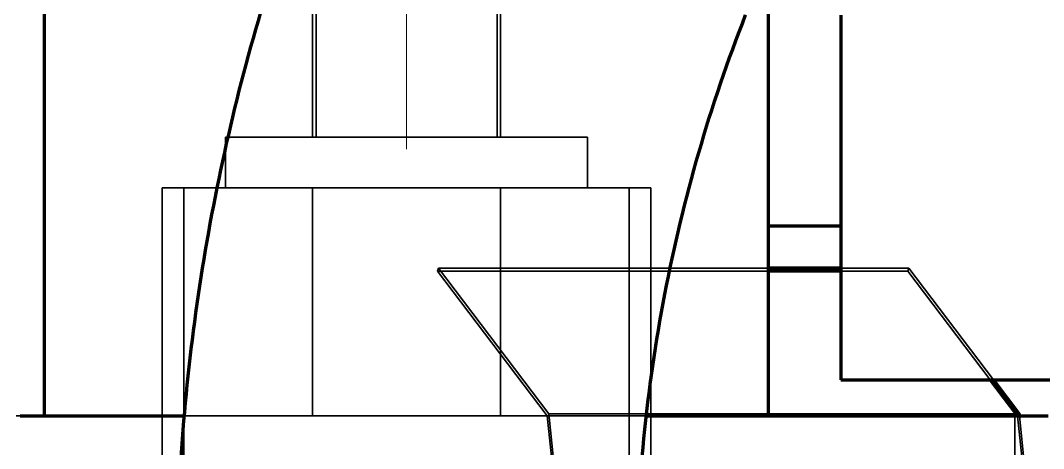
# Model space of a CAD drawing. Header units: millimetres. Extents: x 0 to 2382, y 0 to 420.
# Drawn here: x 287.28 to 292.93, y 314.76 to 317.12 of the extents above; entities that cross this region are included whole.
import ezdxf

# ---------------------------------------------------------------- set-up
doc = ezdxf.new("R2010")
doc.units = ezdxf.units.MM
doc.linetypes.add('IRAM-E-TRAZOS', pattern=[5, 4, -1])
doc.linetypes.add('IRAM-F-TRAZO-PUNTO', pattern=[20, 15, -2, 1, -2])
for name, color, linetype, lineweight in [('01-VISIBLE', 7, 'CONTINUOUS', 70), ('02-OCULTA', 4, 'IRAM-E-TRAZOS', 35), ('03-EJE', 1, 'IRAM-F-TRAZO-PUNTO', 18), ('08-FINA', 5, 'CONTINUOUS', 18)]:
    doc.layers.add(name, color=color, linetype=linetype, lineweight=lineweight)

msp = doc.modelspace()

# ---------------------------------------------------------------- linework, layer by layer
at = {"layer": '01-VISIBLE'}
for p, q in [((287.4125, 314.9382), (287.4125, 317.6668)), ((291.4125, 314.9382), (291.4125, 317.4567)), ((291.4125, 315.9882), (291.8125, 315.9882)), ((291.8125, 315.7549), (291.4125, 315.7549)), ((291.8125, 315.7382), (291.4125, 315.7382)), ((291.8125, 315.1382), (293.2125, 315.1382)), ((292.788, 314.9382), (292.6366, 315.1382)), ((292.6548, 315.1382), (292.797, 314.9504)), ((292.797, 314.9504), (292.7983, 314.9382))]:
    msp.add_line(p, q, dxfattribs=at)
for points in [[(288.1675, 314.7116), (288.1709, 314.7615), (288.1745, 314.8114), (288.1784, 314.8612), (288.1825, 314.9111), (288.1869, 314.9609), (288.1914, 315.0107), (288.1962, 315.0605), (288.2011, 315.1102), (288.2063, 315.16), (288.2118, 315.2097), (288.2174, 315.2594), (288.2233, 315.309), (288.2294, 315.3587), (288.2357, 315.4083), (288.2422, 315.4579), (288.249, 315.5074), (288.2559, 315.5569), (288.2631, 315.6064), (288.2705, 315.6559), (288.2781, 315.7053), (288.286, 315.7547), (288.294, 315.8041), (288.3023, 315.8534), (288.3108, 315.9026), (288.3196, 315.9519), (288.3285, 316.0011), (288.3376, 316.0503), (288.347, 316.0994), (288.3566, 316.1485), (288.3664, 316.1975), (288.3765, 316.2465), (288.3867, 316.2954), (288.3972, 316.3443), (288.4078, 316.3932), (288.4187, 316.442), (288.4299, 316.4908), (288.4412, 316.5395), (288.4527, 316.5881), (288.4645, 316.6367), (288.4765, 316.6853), (288.4887, 316.7338), (288.5011, 316.7822), (288.5137, 316.8306), (288.5265, 316.8789), (288.5396, 316.9272), (288.5528, 316.9754), (288.5663, 317.0236), (288.58, 317.0717), (288.5939, 317.1197), (288.608, 317.1677)], [(290.715, 314.7146), (290.7195, 314.7646), (290.7242, 314.8146), (290.7293, 314.8646), (290.7346, 314.9145), (290.7402, 314.9645), (290.7462, 315.0143), (290.7523, 315.0642), (290.7588, 315.114), (290.7656, 315.1638), (290.7727, 315.2135), (290.78, 315.2632), (290.7876, 315.3128), (290.7956, 315.3624), (290.8038, 315.412), (290.8122, 315.4615), (290.821, 315.511), (290.8301, 315.5604), (290.8394, 315.6097), (290.849, 315.659), (290.8589, 315.7083), (290.8691, 315.7575), (290.8796, 315.8066), (290.8903, 315.8557), (290.9014, 315.9047), (290.9127, 315.9536), (290.9243, 316.0025), (290.9362, 316.0513), (290.9483, 316.1), (290.9608, 316.1487), (290.9735, 316.1973), (290.9865, 316.2458), (290.9998, 316.2942), (291.0133, 316.3426), (291.0272, 316.3909), (291.0413, 316.4391), (291.0557, 316.4872), (291.0703, 316.5353), (291.0853, 316.5832), (291.1005, 316.6311), (291.116, 316.6789), (291.1318, 316.7266), (291.1478, 316.7742), (291.1641, 316.8217), (291.1807, 316.8691), (291.1976, 316.9164), (291.2147, 316.9636), (291.2321, 317.0107), (291.2498, 317.0578), (291.2678, 317.1047), (291.286, 317.1515)], [(291.8125, 317.1508), (291.8125, 317.1005), (291.8125, 317.0502), (291.8125, 316.9999), (291.8125, 316.9496), (291.8125, 316.8992), (291.8125, 316.8489), (291.8125, 316.7986), (291.8125, 316.7483), (291.8125, 316.698), (291.8125, 316.6477), (291.8125, 316.5973), (291.8125, 316.547), (291.8125, 316.4967), (291.8125, 316.4464), (291.8125, 316.3961), (291.8125, 316.3458), (291.8125, 316.2955), (291.8125, 316.2451), (291.8125, 316.1948), (291.8125, 316.1445), (291.8125, 316.0942), (291.8125, 316.0439), (291.8125, 315.9936), (291.8125, 315.9433), (291.8125, 315.8929), (291.8125, 315.8426), (291.8125, 315.7923), (291.8125, 315.742), (291.8125, 315.6917), (291.8125, 315.6414), (291.8125, 315.5911), (291.8125, 315.5407), (291.8125, 315.4904), (291.8125, 315.4401), (291.8125, 315.3898), (291.8125, 315.3395), (291.8125, 315.2892), (291.8125, 315.2389), (291.8125, 315.1885), (291.8125, 315.1382)], [(287.2779, 314.9382), (287.3283, 314.9382), (287.3787, 314.9382), (287.4291, 314.9382), (287.4795, 314.9382), (287.5298, 314.9382), (287.5802, 314.9382), (287.6306, 314.9382), (287.681, 314.9382), (287.7314, 314.9382), (287.7818, 314.9382), (287.8322, 314.9382), (287.8825, 314.9382), (287.9329, 314.9382), (287.9833, 314.9382), (288.0337, 314.9382), (288.0841, 314.9382), (288.1345, 314.9382), (288.1849, 314.9382)], [(290.7372, 314.9382), (290.7877, 314.9382), (290.8382, 314.9382), (290.8886, 314.9382), (290.9391, 314.9382), (290.9895, 314.9382), (291.04, 314.9382), (291.0904, 314.9382), (291.1409, 314.9382), (291.1913, 314.9382), (291.2418, 314.9382), (291.2922, 314.9382), (291.3427, 314.9382), (291.3931, 314.9382), (291.4436, 314.9382), (291.494, 314.9382), (291.5445, 314.9382), (291.5949, 314.9382), (291.6454, 314.9382), (291.6958, 314.9382), (291.7463, 314.9382), (291.7967, 314.9382), (291.8472, 314.9382), (291.8976, 314.9382), (291.9481, 314.9382), (291.9985, 314.9382), (292.049, 314.9382), (292.0994, 314.9382), (292.1499, 314.9382), (292.2003, 314.9382), (292.2508, 314.9382), (292.3012, 314.9382), (292.3517, 314.9382), (292.4021, 314.9382), (292.4526, 314.9382), (292.503, 314.9382), (292.5535, 314.9382), (292.6039, 314.9382), (292.6544, 314.9382), (292.7048, 314.9382), (292.7553, 314.9382), (292.8057, 314.9382), (292.8562, 314.9382), (292.9066, 314.9382), (292.9571, 314.9382)]]:
    msp.add_lwpolyline(points, dxfattribs=at)
at = {"layer": '02-OCULTA'}
for p, q in [((288.9125, 316.4769), (288.9125, 320.0769)), ((289.9125, 316.4769), (289.9125, 320.0769)), ((288.8925, 316.4769), (288.8925, 319.9382)), ((289.9325, 316.4769), (289.9325, 319.9382)), ((287.4125, 314.9382), (287.4125, 317.9382)), ((291.4125, 314.9382), (291.4125, 317.9382)), ((288.4125, 316.1969), (288.4125, 316.4769)), ((290.4125, 316.1969), (290.4125, 316.4769)), ((288.0625, 312.6969), (288.0625, 316.1969)), ((288.1825, 312.6969), (288.1825, 316.1969)), ((288.8925, 314.9382), (288.8925, 316.1969)), ((289.9325, 314.9382), (289.9325, 316.1969)), ((290.6425, 312.6969), (290.6425, 316.1969)), ((290.7625, 312.6969), (290.7625, 316.1969)), ((289.5843, 315.7382), (289.5898, 315.7549)), ((291.4125, 315.7382), (289.5843, 315.7382)), ((290.19, 314.9382), (289.5843, 315.7382)), ((291.4125, 315.7549), (289.5898, 315.7549)), ((289.5898, 315.7549), (290.1989, 314.9504)), ((292.1879, 315.7549), (291.8125, 315.7549)), ((292.1824, 315.7382), (291.8125, 315.7382)), ((292.1824, 315.7382), (292.1879, 315.7549)), ((292.6366, 315.1382), (292.1824, 315.7382)), ((292.1879, 315.7549), (292.6548, 315.1382)), ((290.9125, 314.9382), (287.9125, 314.9382)), ((290.9125, 314.9382), (287.9125, 314.9382)), ((292.788, 314.9382), (290.19, 314.9382)), ((290.315, 313.7382), (290.19, 314.9382)), ((292.797, 314.9504), (290.1989, 314.9504)), ((290.1989, 314.9504), (290.325, 313.7403)), ((292.7725, 313.7382), (292.7725, 314.9382)), ((292.913, 313.7382), (292.788, 314.9382)), ((292.7983, 314.9382), (292.923, 313.7403))]:
    msp.add_line(p, q, dxfattribs=at)
for points in [[(288.608, 317.1677), (288.5939, 317.1197), (288.58, 317.0717), (288.5663, 317.0236), (288.5528, 316.9754), (288.5396, 316.9272), (288.5265, 316.8789), (288.5137, 316.8306), (288.5011, 316.7822), (288.4887, 316.7338), (288.4765, 316.6853), (288.4645, 316.6367), (288.4527, 316.5881), (288.4412, 316.5395), (288.4299, 316.4908), (288.4187, 316.442), (288.4078, 316.3932), (288.3972, 316.3443), (288.3867, 316.2954), (288.3765, 316.2465), (288.3664, 316.1975), (288.3566, 316.1485), (288.347, 316.0994), (288.3376, 316.0503), (288.3285, 316.0011), (288.3196, 315.9519), (288.3108, 315.9026), (288.3023, 315.8534), (288.294, 315.8041), (288.286, 315.7547), (288.2781, 315.7053), (288.2705, 315.6559), (288.2631, 315.6064), (288.2559, 315.5569), (288.249, 315.5074), (288.2422, 315.4579), (288.2357, 315.4083), (288.2294, 315.3587), (288.2233, 315.309), (288.2174, 315.2594), (288.2118, 315.2097), (288.2063, 315.16), (288.2011, 315.1102), (288.1962, 315.0605), (288.1914, 315.0107), (288.1869, 314.9609), (288.1825, 314.9111), (288.1784, 314.8612), (288.1745, 314.8114), (288.1709, 314.7615), (288.1675, 314.7116)], [(291.286, 317.1515), (291.2678, 317.1047), (291.2498, 317.0578), (291.2321, 317.0107), (291.2147, 316.9636), (291.1976, 316.9164), (291.1807, 316.8691), (291.1641, 316.8217), (291.1478, 316.7742), (291.1318, 316.7266), (291.116, 316.6789), (291.1005, 316.6311), (291.0853, 316.5832), (291.0703, 316.5353), (291.0557, 316.4872), (291.0413, 316.4391), (291.0272, 316.3909), (291.0133, 316.3426), (290.9998, 316.2942), (290.9865, 316.2458), (290.9735, 316.1973), (290.9608, 316.1487), (290.9483, 316.1), (290.9362, 316.0513), (290.9243, 316.0025), (290.9127, 315.9536), (290.9014, 315.9047), (290.8903, 315.8557), (290.8796, 315.8066), (290.8691, 315.7575), (290.8589, 315.7083), (290.849, 315.659), (290.8394, 315.6097), (290.8301, 315.5604), (290.821, 315.511), (290.8122, 315.4615), (290.8038, 315.412), (290.7956, 315.3624), (290.7876, 315.3128), (290.78, 315.2632), (290.7727, 315.2135), (290.7656, 315.1638), (290.7588, 315.114), (290.7523, 315.0642), (290.7462, 315.0143), (290.7402, 314.9645), (290.7346, 314.9145), (290.7293, 314.8646), (290.7242, 314.8146), (290.7195, 314.7646), (290.715, 314.7146)], [(291.4125, 315.9882), (291.4125, 316.0382), (291.4125, 316.0882), (291.4125, 316.1382), (291.4125, 316.1882), (291.4125, 316.2382), (291.4125, 316.2882), (291.4125, 316.3382), (291.4125, 316.3882), (291.4125, 316.4382), (291.4125, 316.4882), (291.4125, 316.5382), (291.4125, 316.5882), (291.4125, 316.6382), (291.4125, 316.6882), (291.4125, 316.7382), (291.4125, 316.7882), (291.4125, 316.8382), (291.4125, 316.8882), (291.4125, 316.9382), (291.4125, 316.9882), (291.4125, 317.0382), (291.4125, 317.0882), (291.4125, 317.1382)], [(291.4125, 317.1382), (291.4125, 317.0882), (291.4125, 317.0382), (291.4125, 316.9882), (291.4125, 316.9382), (291.4125, 316.8882), (291.4125, 316.8382), (291.4125, 316.7882), (291.4125, 316.7382), (291.4125, 316.6882), (291.4125, 316.6382), (291.4125, 316.5882), (291.4125, 316.5382), (291.4125, 316.4882), (291.4125, 316.4382), (291.4125, 316.3882), (291.4125, 316.3382), (291.4125, 316.2882), (291.4125, 316.2382), (291.4125, 316.1882), (291.4125, 316.1382), (291.4125, 316.0882), (291.4125, 316.0382), (291.4125, 315.9882)], [(291.8125, 315.9882), (291.8125, 316.0382), (291.8125, 316.0882), (291.8125, 316.1382), (291.8125, 316.1882), (291.8125, 316.2382), (291.8125, 316.2882), (291.8125, 316.3382), (291.8125, 316.3882), (291.8125, 316.4382), (291.8125, 316.4882), (291.8125, 316.5382), (291.8125, 316.5882), (291.8125, 316.6382), (291.8125, 316.6882), (291.8125, 316.7382), (291.8125, 316.7882), (291.8125, 316.8382), (291.8125, 316.8882), (291.8125, 316.9382), (291.8125, 316.9882), (291.8125, 317.0382), (291.8125, 317.0882), (291.8125, 317.1382)], [(291.8125, 317.1382), (291.8125, 317.0882), (291.8125, 317.0382), (291.8125, 316.9882), (291.8125, 316.9382), (291.8125, 316.8882), (291.8125, 316.8382), (291.8125, 316.7882), (291.8125, 316.7382), (291.8125, 316.6882), (291.8125, 316.6382), (291.8125, 316.5882), (291.8125, 316.5382), (291.8125, 316.4882), (291.8125, 316.4382), (291.8125, 316.3882), (291.8125, 316.3382), (291.8125, 316.2882), (291.8125, 316.2382), (291.8125, 316.1882), (291.8125, 316.1382), (291.8125, 316.0882), (291.8125, 316.0382), (291.8125, 315.9882)], [(291.8125, 315.1382), (291.8125, 315.1882), (291.8125, 315.2382), (291.8125, 315.2882), (291.8125, 315.3382), (291.8125, 315.3882), (291.8125, 315.4382), (291.8125, 315.4882), (291.8125, 315.5382), (291.8125, 315.5882), (291.8125, 315.6382), (291.8125, 315.6882), (291.8125, 315.7382), (291.8125, 315.7882), (291.8125, 315.8382), (291.8125, 315.8882), (291.8125, 315.9382), (291.8125, 315.9882), (291.8125, 316.0382), (291.8125, 316.0882), (291.8125, 316.1382), (291.8125, 316.1882), (291.8125, 316.2382), (291.8125, 316.2882), (291.8125, 316.3382), (291.8125, 316.3882), (291.8125, 316.4382), (291.8125, 316.4882), (291.8125, 316.5382), (291.8125, 316.5882), (291.8125, 316.6382), (291.8125, 316.6882), (291.8125, 316.7382), (291.8125, 316.7882), (291.8125, 316.8382), (291.8125, 316.8882), (291.8125, 316.9382), (291.8125, 316.9882), (291.8125, 317.0382), (291.8125, 317.0882), (291.8125, 317.1382)], [(289.4125, 316.4769), (289.3625, 316.4769), (289.3125, 316.4769), (289.2625, 316.4769), (289.2125, 316.4769), (289.1625, 316.4769), (289.1125, 316.4769), (289.0625, 316.4769), (289.0125, 316.4769), (288.9625, 316.4769), (288.9125, 316.4769), (288.8625, 316.4769), (288.8125, 316.4769), (288.7625, 316.4769), (288.7125, 316.4769), (288.6625, 316.4769), (288.6125, 316.4769), (288.5625, 316.4769), (288.5125, 316.4769), (288.4625, 316.4769), (288.4125, 316.4769)], [(288.4125, 316.4769), (288.4625, 316.4769), (288.5125, 316.4769), (288.5625, 316.4769), (288.6125, 316.4769), (288.6625, 316.4769), (288.7125, 316.4769), (288.7625, 316.4769), (288.8125, 316.4769), (288.8625, 316.4769), (288.9125, 316.4769), (288.9625, 316.4769), (289.0125, 316.4769), (289.0625, 316.4769), (289.1125, 316.4769), (289.1625, 316.4769), (289.2125, 316.4769), (289.2625, 316.4769), (289.3125, 316.4769), (289.3625, 316.4769), (289.4125, 316.4769), (289.4625, 316.4769), (289.5125, 316.4769), (289.5625, 316.4769), (289.6125, 316.4769), (289.6625, 316.4769), (289.7125, 316.4769), (289.7625, 316.4769), (289.8125, 316.4769), (289.8625, 316.4769), (289.9125, 316.4769), (289.9625, 316.4769), (290.0125, 316.4769), (290.0625, 316.4769), (290.1125, 316.4769), (290.1625, 316.4769), (290.2125, 316.4769), (290.2625, 316.4769), (290.3125, 316.4769), (290.3625, 316.4769), (290.4125, 316.4769)], [(289.4125, 316.4769), (289.3605, 316.4769), (289.3085, 316.4769), (289.2565, 316.4769), (289.2045, 316.4769), (289.1525, 316.4769), (289.1005, 316.4769), (289.0485, 316.4769), (288.9965, 316.4769), (288.9445, 316.4769), (288.8925, 316.4769)], [(288.8925, 316.4769), (288.9445, 316.4769), (288.9965, 316.4769), (289.0485, 316.4769), (289.1005, 316.4769), (289.1525, 316.4769), (289.2045, 316.4769), (289.2565, 316.4769), (289.3085, 316.4769), (289.3605, 316.4769), (289.4125, 316.4769), (289.4645, 316.4769), (289.5165, 316.4769), (289.5685, 316.4769), (289.6205, 316.4769), (289.6725, 316.4769), (289.7245, 316.4769), (289.7765, 316.4769), (289.8285, 316.4769), (289.8805, 316.4769), (289.9325, 316.4769)], [(289.4125, 316.4769), (289.3625, 316.4769), (289.3125, 316.4769), (289.2625, 316.4769), (289.2125, 316.4769), (289.1625, 316.4769), (289.1125, 316.4769), (289.0625, 316.4769), (289.0125, 316.4769), (288.9625, 316.4769), (288.9125, 316.4769)], [(288.9125, 316.4769), (288.9625, 316.4769), (289.0125, 316.4769), (289.0625, 316.4769), (289.1125, 316.4769), (289.1625, 316.4769), (289.2125, 316.4769), (289.2625, 316.4769), (289.3125, 316.4769), (289.3625, 316.4769), (289.4125, 316.4769), (289.4625, 316.4769), (289.5125, 316.4769), (289.5625, 316.4769), (289.6125, 316.4769), (289.6625, 316.4769), (289.7125, 316.4769), (289.7625, 316.4769), (289.8125, 316.4769), (289.8625, 316.4769), (289.9125, 316.4769)], [(289.9325, 316.4769), (289.8805, 316.4769), (289.8285, 316.4769), (289.7765, 316.4769), (289.7245, 316.4769), (289.6725, 316.4769), (289.6205, 316.4769), (289.5685, 316.4769), (289.5165, 316.4769), (289.4645, 316.4769), (289.4125, 316.4769)], [(290.4125, 316.4769), (290.3625, 316.4769), (290.3125, 316.4769), (290.2625, 316.4769), (290.2125, 316.4769), (290.1625, 316.4769), (290.1125, 316.4769), (290.0625, 316.4769), (290.0125, 316.4769), (289.9625, 316.4769), (289.9125, 316.4769), (289.8625, 316.4769), (289.8125, 316.4769), (289.7625, 316.4769), (289.7125, 316.4769), (289.6625, 316.4769), (289.6125, 316.4769), (289.5625, 316.4769), (289.5125, 316.4769), (289.4625, 316.4769), (289.4125, 316.4769)], [(289.9125, 316.4769), (289.8625, 316.4769), (289.8125, 316.4769), (289.7625, 316.4769), (289.7125, 316.4769), (289.6625, 316.4769), (289.6125, 316.4769), (289.5625, 316.4769), (289.5125, 316.4769), (289.4625, 316.4769), (289.4125, 316.4769)], [(289.4125, 316.1969), (289.3625, 316.1969), (289.3125, 316.1969), (289.2625, 316.1969), (289.2125, 316.1969), (289.1625, 316.1969), (289.1125, 316.1969), (289.0625, 316.1969), (289.0125, 316.1969), (288.9625, 316.1969), (288.9125, 316.1969), (288.8625, 316.1969), (288.8125, 316.1969), (288.7625, 316.1969), (288.7125, 316.1969), (288.6625, 316.1969), (288.6125, 316.1969), (288.5625, 316.1969), (288.5125, 316.1969), (288.4625, 316.1969), (288.4125, 316.1969), (288.3625, 316.1969), (288.3125, 316.1969), (288.2625, 316.1969), (288.2125, 316.1969), (288.1625, 316.1969), (288.1125, 316.1969), (288.0625, 316.1969)], [(288.0625, 316.1969), (288.1125, 316.1969), (288.1625, 316.1969), (288.2125, 316.1969), (288.2625, 316.1969), (288.3125, 316.1969), (288.3625, 316.1969), (288.4125, 316.1969), (288.4625, 316.1969), (288.5125, 316.1969), (288.5625, 316.1969), (288.6125, 316.1969), (288.6625, 316.1969), (288.7125, 316.1969), (288.7625, 316.1969), (288.8125, 316.1969), (288.8625, 316.1969), (288.9125, 316.1969), (288.9625, 316.1969), (289.0125, 316.1969), (289.0625, 316.1969), (289.1125, 316.1969), (289.1625, 316.1969), (289.2125, 316.1969), (289.2625, 316.1969), (289.3125, 316.1969), (289.3625, 316.1969), (289.4125, 316.1969), (289.4625, 316.1969), (289.5125, 316.1969), (289.5625, 316.1969), (289.6125, 316.1969), (289.6625, 316.1969), (289.7125, 316.1969), (289.7625, 316.1969), (289.8125, 316.1969), (289.8625, 316.1969), (289.9125, 316.1969), (289.9625, 316.1969), (290.0125, 316.1969), (290.0625, 316.1969), (290.1125, 316.1969), (290.1625, 316.1969), (290.2125, 316.1969), (290.2625, 316.1969), (290.3125, 316.1969), (290.3625, 316.1969), (290.4125, 316.1969), (290.4625, 316.1969), (290.5125, 316.1969), (290.5625, 316.1969), (290.6125, 316.1969), (290.6625, 316.1969), (290.7125, 316.1969), (290.7625, 316.1969)], [(289.4125, 316.1969), (289.3612, 316.1969), (289.31, 316.1969), (289.2587, 316.1969), (289.2075, 316.1969), (289.1562, 316.1969), (289.105, 316.1969), (289.0537, 316.1969), (289.0025, 316.1969), (288.9512, 316.1969), (288.9, 316.1969), (288.8487, 316.1969), (288.7975, 316.1969), (288.7462, 316.1969), (288.695, 316.1969), (288.6437, 316.1969), (288.5925, 316.1969), (288.5412, 316.1969), (288.49, 316.1969), (288.4387, 316.1969), (288.3875, 316.1969), (288.3362, 316.1969), (288.285, 316.1969), (288.2337, 316.1969), (288.1825, 316.1969)], [(288.1825, 316.1969), (288.2327, 316.1969), (288.2829, 316.1969), (288.3331, 316.1969), (288.3833, 316.1969), (288.4335, 316.1969), (288.4837, 316.1969), (288.5339, 316.1969), (288.5841, 316.1969), (288.6343, 316.1969), (288.6845, 316.1969), (288.7347, 316.1969), (288.7849, 316.1969), (288.8352, 316.1969), (288.8854, 316.1969), (288.9356, 316.1969), (288.9858, 316.1969), (289.036, 316.1969), (289.0862, 316.1969), (289.1364, 316.1969), (289.1866, 316.1969), (289.2368, 316.1969), (289.287, 316.1969), (289.3372, 316.1969), (289.3874, 316.1969), (289.4376, 316.1969), (289.4878, 316.1969), (289.538, 316.1969), (289.5882, 316.1969), (289.6384, 316.1969), (289.6886, 316.1969), (289.7388, 316.1969), (289.789, 316.1969), (289.8392, 316.1969), (289.8894, 316.1969), (289.9396, 316.1969), (289.9898, 316.1969), (290.0401, 316.1969), (290.0903, 316.1969), (290.1405, 316.1969), (290.1907, 316.1969), (290.2409, 316.1969), (290.2911, 316.1969), (290.3413, 316.1969), (290.3915, 316.1969), (290.4417, 316.1969), (290.4919, 316.1969), (290.5421, 316.1969), (290.5923, 316.1969), (290.6425, 316.1969)], [(289.4125, 316.1969), (289.3625, 316.1969), (289.3125, 316.1969), (289.2625, 316.1969), (289.2125, 316.1969), (289.1625, 316.1969), (289.1125, 316.1969), (289.0625, 316.1969), (289.0125, 316.1969), (288.9625, 316.1969), (288.9125, 316.1969), (288.8625, 316.1969), (288.8125, 316.1969), (288.7625, 316.1969), (288.7125, 316.1969), (288.6625, 316.1969), (288.6125, 316.1969), (288.5625, 316.1969), (288.5125, 316.1969), (288.4625, 316.1969), (288.4125, 316.1969)], [(288.4125, 316.1969), (288.4625, 316.1969), (288.5125, 316.1969), (288.5625, 316.1969), (288.6125, 316.1969), (288.6625, 316.1969), (288.7125, 316.1969), (288.7625, 316.1969), (288.8125, 316.1969), (288.8625, 316.1969), (288.9125, 316.1969), (288.9625, 316.1969), (289.0125, 316.1969), (289.0625, 316.1969), (289.1125, 316.1969), (289.1625, 316.1969), (289.2125, 316.1969), (289.2625, 316.1969), (289.3125, 316.1969), (289.3625, 316.1969), (289.4125, 316.1969), (289.4625, 316.1969), (289.5125, 316.1969), (289.5625, 316.1969), (289.6125, 316.1969), (289.6625, 316.1969), (289.7125, 316.1969), (289.7625, 316.1969), (289.8125, 316.1969), (289.8625, 316.1969), (289.9125, 316.1969), (289.9625, 316.1969), (290.0125, 316.1969), (290.0625, 316.1969), (290.1125, 316.1969), (290.1625, 316.1969), (290.2125, 316.1969), (290.2625, 316.1969), (290.3125, 316.1969), (290.3625, 316.1969), (290.4125, 316.1969)], [(289.4125, 316.1969), (289.3605, 316.1969), (289.3085, 316.1969), (289.2565, 316.1969), (289.2045, 316.1969), (289.1525, 316.1969), (289.1005, 316.1969), (289.0485, 316.1969), (288.9965, 316.1969), (288.9445, 316.1969), (288.8925, 316.1969)], [(288.8925, 316.1969), (288.9445, 316.1969), (288.9965, 316.1969), (289.0485, 316.1969), (289.1005, 316.1969), (289.1525, 316.1969), (289.2045, 316.1969), (289.2565, 316.1969), (289.3085, 316.1969), (289.3605, 316.1969), (289.4125, 316.1969), (289.4645, 316.1969), (289.5165, 316.1969), (289.5685, 316.1969), (289.6205, 316.1969), (289.6725, 316.1969), (289.7245, 316.1969), (289.7765, 316.1969), (289.8285, 316.1969), (289.8805, 316.1969), (289.9325, 316.1969)], [(289.9325, 316.1969), (289.8805, 316.1969), (289.8285, 316.1969), (289.7765, 316.1969), (289.7245, 316.1969), (289.6725, 316.1969), (289.6205, 316.1969), (289.5685, 316.1969), (289.5165, 316.1969), (289.4645, 316.1969), (289.4125, 316.1969)], [(290.4125, 316.1969), (290.3625, 316.1969), (290.3125, 316.1969), (290.2625, 316.1969), (290.2125, 316.1969), (290.1625, 316.1969), (290.1125, 316.1969), (290.0625, 316.1969), (290.0125, 316.1969), (289.9625, 316.1969), (289.9125, 316.1969), (289.8625, 316.1969), (289.8125, 316.1969), (289.7625, 316.1969), (289.7125, 316.1969), (289.6625, 316.1969), (289.6125, 316.1969), (289.5625, 316.1969), (289.5125, 316.1969), (289.4625, 316.1969), (289.4125, 316.1969)], [(290.7625, 316.1969), (290.7106, 316.1969), (290.6587, 316.1969), (290.6067, 316.1969), (290.5548, 316.1969), (290.5029, 316.1969), (290.451, 316.1969), (290.399, 316.1969), (290.3471, 316.1969), (290.2952, 316.1969), (290.2433, 316.1969), (290.1913, 316.1969), (290.1394, 316.1969), (290.0875, 316.1969), (290.0356, 316.1969), (289.9837, 316.1969), (289.9317, 316.1969), (289.8798, 316.1969), (289.8279, 316.1969), (289.776, 316.1969), (289.724, 316.1969), (289.6721, 316.1969), (289.6202, 316.1969), (289.5683, 316.1969), (289.5163, 316.1969), (289.4644, 316.1969), (289.4125, 316.1969)], [(290.6425, 316.1969), (290.5912, 316.1969), (290.54, 316.1969), (290.4887, 316.1969), (290.4375, 316.1969), (290.3862, 316.1969), (290.335, 316.1969), (290.2837, 316.1969), (290.2325, 316.1969), (290.1812, 316.1969), (290.13, 316.1969), (290.0787, 316.1969), (290.0275, 316.1969), (289.9762, 316.1969), (289.925, 316.1969), (289.8737, 316.1969), (289.8225, 316.1969), (289.7712, 316.1969), (289.72, 316.1969), (289.6687, 316.1969), (289.6175, 316.1969), (289.5662, 316.1969), (289.515, 316.1969), (289.4637, 316.1969), (289.4125, 316.1969)], [(289.4125, 314.9382), (289.3624, 314.9382), (289.3122, 314.9382), (289.2621, 314.9382), (289.2119, 314.9382), (289.1618, 314.9382), (289.1116, 314.9382), (289.0615, 314.9382), (289.0113, 314.9382), (288.9612, 314.9382), (288.911, 314.9382), (288.8609, 314.9382), (288.8107, 314.9382), (288.7606, 314.9382), (288.7104, 314.9382), (288.6603, 314.9382), (288.6101, 314.9382), (288.56, 314.9382), (288.5098, 314.9382), (288.4597, 314.9382), (288.4095, 314.9382), (288.3594, 314.9382), (288.3092, 314.9382), (288.2591, 314.9382), (288.2089, 314.9382), (288.1588, 314.9382), (288.1086, 314.9382), (288.0585, 314.9382), (288.0083, 314.9382), (287.9582, 314.9382), (287.908, 314.9382), (287.8579, 314.9382), (287.8077, 314.9382), (287.7576, 314.9382), (287.7074, 314.9382), (287.6573, 314.9382), (287.6071, 314.9382), (287.557, 314.9382), (287.5068, 314.9382), (287.4567, 314.9382), (287.4065, 314.9382), (287.3564, 314.9382), (287.3062, 314.9382), (287.2561, 314.9382)], [(287.2561, 314.9382), (287.3062, 314.9382), (287.3564, 314.9382), (287.4065, 314.9382), (287.4567, 314.9382), (287.5068, 314.9382), (287.557, 314.9382), (287.6071, 314.9382), (287.6573, 314.9382), (287.7074, 314.9382), (287.7576, 314.9382), (287.8077, 314.9382), (287.8579, 314.9382), (287.908, 314.9382), (287.9582, 314.9382), (288.0083, 314.9382), (288.0585, 314.9382), (288.1086, 314.9382), (288.1588, 314.9382), (288.2089, 314.9382), (288.2591, 314.9382), (288.3092, 314.9382), (288.3594, 314.9382), (288.4095, 314.9382), (288.4597, 314.9382), (288.5098, 314.9382), (288.56, 314.9382), (288.6101, 314.9382), (288.6603, 314.9382), (288.7104, 314.9382), (288.7606, 314.9382), (288.8107, 314.9382), (288.8609, 314.9382), (288.911, 314.9382), (288.9612, 314.9382), (289.0113, 314.9382), (289.0615, 314.9382), (289.1116, 314.9382), (289.1618, 314.9382), (289.2119, 314.9382), (289.2621, 314.9382), (289.3122, 314.9382), (289.3624, 314.9382), (289.4125, 314.9382), (289.4626, 314.9382), (289.5128, 314.9382), (289.5629, 314.9382), (289.6131, 314.9382), (289.6632, 314.9382), (289.7134, 314.9382), (289.7635, 314.9382), (289.8137, 314.9382), (289.8638, 314.9382), (289.914, 314.9382), (289.9641, 314.9382), (290.0143, 314.9382), (290.0644, 314.9382), (290.1146, 314.9382), (290.1647, 314.9382), (290.2149, 314.9382), (290.265, 314.9382), (290.3152, 314.9382), (290.3653, 314.9382), (290.4155, 314.9382), (290.4656, 314.9382), (290.5158, 314.9382), (290.5659, 314.9382), (290.6161, 314.9382), (290.6662, 314.9382), (290.7164, 314.9382), (290.7665, 314.9382), (290.8167, 314.9382), (290.8668, 314.9382), (290.917, 314.9382), (290.9671, 314.9382), (291.0173, 314.9382), (291.0674, 314.9382), (291.1176, 314.9382), (291.1677, 314.9382), (291.2179, 314.9382), (291.268, 314.9382), (291.3182, 314.9382), (291.3683, 314.9382), (291.4185, 314.9382), (291.4686, 314.9382), (291.5188, 314.9382), (291.5689, 314.9382), (291.6191, 314.9382), (291.6692, 314.9382), (291.7194, 314.9382), (291.7695, 314.9382), (291.8197, 314.9382), (291.8698, 314.9382), (291.92, 314.9382), (291.9701, 314.9382), (292.0203, 314.9382), (292.0704, 314.9382), (292.1206, 314.9382), (292.1707, 314.9382), (292.2209, 314.9382), (292.271, 314.9382), (292.3212, 314.9382), (292.3713, 314.9382), (292.4215, 314.9382), (292.4716, 314.9382), (292.5218, 314.9382), (292.5719, 314.9382), (292.6221, 314.9382), (292.6722, 314.9382), (292.7224, 314.9382), (292.7725, 314.9382)], [(289.4125, 314.9382), (289.3625, 314.9382), (289.3125, 314.9382), (289.2625, 314.9382), (289.2125, 314.9382), (289.1625, 314.9382), (289.1125, 314.9382), (289.0625, 314.9382), (289.0125, 314.9382), (288.9625, 314.9382), (288.9125, 314.9382), (288.8625, 314.9382), (288.8125, 314.9382), (288.7625, 314.9382), (288.7125, 314.9382), (288.6625, 314.9382), (288.6125, 314.9382), (288.5625, 314.9382), (288.5125, 314.9382), (288.4625, 314.9382), (288.4125, 314.9382), (288.3625, 314.9382), (288.3125, 314.9382), (288.2625, 314.9382), (288.2125, 314.9382), (288.1625, 314.9382), (288.1125, 314.9382), (288.0625, 314.9382), (288.0125, 314.9382), (287.9625, 314.9382), (287.9125, 314.9382), (287.8625, 314.9382), (287.8125, 314.9382), (287.7625, 314.9382), (287.7125, 314.9382), (287.6625, 314.9382), (287.6125, 314.9382), (287.5625, 314.9382), (287.5125, 314.9382), (287.4625, 314.9382), (287.4125, 314.9382), (287.3625, 314.9382), (287.3125, 314.9382), (287.2625, 314.9382)], [(287.9125, 314.9382), (287.8625, 314.9382), (287.8125, 314.9382), (287.7625, 314.9382), (287.7125, 314.9382), (287.6625, 314.9382), (287.6125, 314.9382), (287.5625, 314.9382), (287.5125, 314.9382), (287.4625, 314.9382), (287.4125, 314.9382)], [(287.9125, 314.9382), (287.8625, 314.9382), (287.8125, 314.9382), (287.7625, 314.9382), (287.7125, 314.9382), (287.6625, 314.9382), (287.6125, 314.9382), (287.5625, 314.9382), (287.5125, 314.9382), (287.4625, 314.9382), (287.4125, 314.9382)], [(288.1849, 314.9382), (288.2349, 314.9382), (288.2849, 314.9382), (288.335, 314.9382), (288.385, 314.9382), (288.4351, 314.9382), (288.4851, 314.9382), (288.5352, 314.9382), (288.5852, 314.9382), (288.6353, 314.9382), (288.6853, 314.9382), (288.7354, 314.9382), (288.7854, 314.9382), (288.8355, 314.9382), (288.8855, 314.9382), (288.9356, 314.9382), (288.9856, 314.9382), (289.0357, 314.9382), (289.0857, 314.9382), (289.1357, 314.9382), (289.1858, 314.9382), (289.2358, 314.9382), (289.2859, 314.9382), (289.3359, 314.9382), (289.386, 314.9382), (289.436, 314.9382), (289.4861, 314.9382), (289.5361, 314.9382), (289.5862, 314.9382), (289.6362, 314.9382), (289.6863, 314.9382), (289.7363, 314.9382), (289.7864, 314.9382), (289.8364, 314.9382), (289.8865, 314.9382), (289.9365, 314.9382), (289.9865, 314.9382), (290.0366, 314.9382), (290.0866, 314.9382), (290.1367, 314.9382), (290.1867, 314.9382), (290.2368, 314.9382), (290.2868, 314.9382), (290.3369, 314.9382), (290.3869, 314.9382), (290.437, 314.9382), (290.487, 314.9382), (290.5371, 314.9382), (290.5871, 314.9382), (290.6372, 314.9382), (290.6872, 314.9382), (290.7372, 314.9382)], [(289.4125, 314.9382), (289.3605, 314.9382), (289.3085, 314.9382), (289.2565, 314.9382), (289.2045, 314.9382), (289.1525, 314.9382), (289.1005, 314.9382), (289.0485, 314.9382), (288.9965, 314.9382), (288.9445, 314.9382), (288.8925, 314.9382)], [(288.8925, 314.9382), (288.9445, 314.9382), (288.9965, 314.9382), (289.0485, 314.9382), (289.1005, 314.9382), (289.1525, 314.9382), (289.2045, 314.9382), (289.2565, 314.9382), (289.3085, 314.9382), (289.3605, 314.9382), (289.4125, 314.9382), (289.4645, 314.9382), (289.5165, 314.9382), (289.5685, 314.9382), (289.6205, 314.9382), (289.6725, 314.9382), (289.7245, 314.9382), (289.7765, 314.9382), (289.8285, 314.9382), (289.8805, 314.9382), (289.9325, 314.9382)], [(292.9552, 314.9382), (292.9046, 314.9382), (292.854, 314.9382), (292.8034, 314.9382), (292.7527, 314.9382), (292.7021, 314.9382), (292.6515, 314.9382), (292.6009, 314.9382), (292.5503, 314.9382), (292.4997, 314.9382), (292.4491, 314.9382), (292.3985, 314.9382), (292.3479, 314.9382), (292.2973, 314.9382), (292.2466, 314.9382), (292.196, 314.9382), (292.1454, 314.9382), (292.0948, 314.9382), (292.0442, 314.9382), (291.9936, 314.9382), (291.943, 314.9382), (291.8924, 314.9382), (291.8418, 314.9382), (291.7912, 314.9382), (291.7405, 314.9382), (291.6899, 314.9382), (291.6393, 314.9382), (291.5887, 314.9382), (291.5381, 314.9382), (291.4875, 314.9382), (291.4369, 314.9382), (291.3863, 314.9382), (291.3357, 314.9382), (291.2851, 314.9382), (291.2345, 314.9382), (291.1838, 314.9382), (291.1332, 314.9382), (291.0826, 314.9382), (291.032, 314.9382), (290.9814, 314.9382), (290.9308, 314.9382), (290.8802, 314.9382), (290.8296, 314.9382), (290.779, 314.9382), (290.7284, 314.9382), (290.6777, 314.9382), (290.6271, 314.9382), (290.5765, 314.9382), (290.5259, 314.9382), (290.4753, 314.9382), (290.4247, 314.9382), (290.3741, 314.9382), (290.3235, 314.9382), (290.2729, 314.9382), (290.2223, 314.9382), (290.1716, 314.9382), (290.121, 314.9382), (290.0704, 314.9382), (290.0198, 314.9382), (289.9692, 314.9382), (289.9186, 314.9382), (289.868, 314.9382), (289.8174, 314.9382), (289.7668, 314.9382), (289.7162, 314.9382), (289.6655, 314.9382), (289.6149, 314.9382), (289.5643, 314.9382), (289.5137, 314.9382), (289.4631, 314.9382), (289.4125, 314.9382)], [(292.7725, 314.9382), (292.7224, 314.9382), (292.6722, 314.9382), (292.6221, 314.9382), (292.5719, 314.9382), (292.5218, 314.9382), (292.4716, 314.9382), (292.4215, 314.9382), (292.3713, 314.9382), (292.3212, 314.9382), (292.271, 314.9382), (292.2209, 314.9382), (292.1707, 314.9382), (292.1206, 314.9382), (292.0704, 314.9382), (292.0203, 314.9382), (291.9701, 314.9382), (291.92, 314.9382), (291.8698, 314.9382), (291.8197, 314.9382), (291.7695, 314.9382), (291.7194, 314.9382), (291.6692, 314.9382), (291.6191, 314.9382), (291.5689, 314.9382), (291.5188, 314.9382), (291.4686, 314.9382), (291.4185, 314.9382), (291.3683, 314.9382), (291.3182, 314.9382), (291.268, 314.9382), (291.2179, 314.9382), (291.1677, 314.9382), (291.1176, 314.9382), (291.0674, 314.9382), (291.0173, 314.9382), (290.9671, 314.9382), (290.917, 314.9382), (290.8668, 314.9382), (290.8167, 314.9382), (290.7665, 314.9382), (290.7164, 314.9382), (290.6662, 314.9382), (290.6161, 314.9382), (290.5659, 314.9382), (290.5158, 314.9382), (290.4656, 314.9382), (290.4155, 314.9382), (290.3653, 314.9382), (290.3152, 314.9382), (290.265, 314.9382), (290.2149, 314.9382), (290.1647, 314.9382), (290.1146, 314.9382), (290.0644, 314.9382), (290.0143, 314.9382), (289.9641, 314.9382), (289.914, 314.9382), (289.8638, 314.9382), (289.8137, 314.9382), (289.7635, 314.9382), (289.7134, 314.9382), (289.6632, 314.9382), (289.6131, 314.9382), (289.5629, 314.9382), (289.5128, 314.9382), (289.4626, 314.9382), (289.4125, 314.9382)], [(289.9325, 314.9382), (289.8805, 314.9382), (289.8285, 314.9382), (289.7765, 314.9382), (289.7245, 314.9382), (289.6725, 314.9382), (289.6205, 314.9382), (289.5685, 314.9382), (289.5165, 314.9382), (289.4645, 314.9382), (289.4125, 314.9382)], [(290.9125, 314.9382), (290.9625, 314.9382), (291.0125, 314.9382), (291.0625, 314.9382), (291.1125, 314.9382), (291.1625, 314.9382), (291.2125, 314.9382), (291.2625, 314.9382), (291.3125, 314.9382), (291.3625, 314.9382), (291.4125, 314.9382)], [(290.9125, 314.9382), (290.9625, 314.9382), (291.0125, 314.9382), (291.0625, 314.9382), (291.1125, 314.9382), (291.1625, 314.9382), (291.2125, 314.9382), (291.2625, 314.9382), (291.3125, 314.9382), (291.3625, 314.9382), (291.4125, 314.9382)]]:
    msp.add_lwpolyline(points, dxfattribs=at)
at = {"layer": '03-EJE'}
msp.add_line((289.4125, 216.41), (289.4125, 324.3623), dxfattribs=at)
at = {"layer": '08-FINA'}
msp.add_circle((283.45, 318.8003), 18.4167, dxfattribs=at)

doc.saveas('drawing.dxf')
